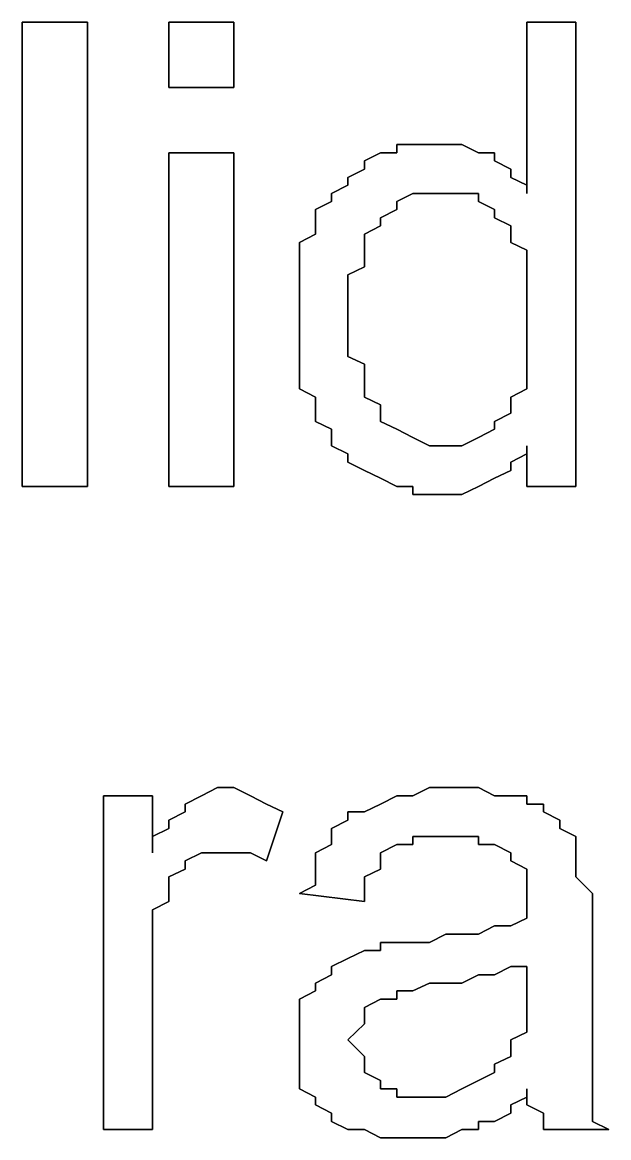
# Model space of a CAD drawing. Header units: metres. Extents: x 2.9 to 42.8, y 1.7 to 28.7.
# Drawn here: x 38.4916 to 38.6186, y 15.6157 to 15.8574 of the extents above; entities that cross this region are included whole.
import ezdxf

# ---------------------------------------------------------------- set-up
doc = ezdxf.new("R2010")
doc.units = ezdxf.units.M
doc.layers.add('GRIS', color=8, linetype='Continuous')

msp = doc.modelspace()

# ---------------------------------------------------------------- linework, layer by layer
at = {"layer": 'GRIS', "lineweight": -3}
for points in [[(38.5057, 15.8574), (38.4916, 15.8574), (38.5057, 15.8574)], [(38.4916, 15.8574), (38.4916, 15.7568), (38.4916, 15.8574)], [(38.5057, 15.7568), (38.5057, 15.8574), (38.5057, 15.7568)], [(38.5374, 15.8574), (38.5233, 15.8574), (38.5374, 15.8574)], [(38.5233, 15.8574), (38.5233, 15.8433), (38.5233, 15.8574)], [(38.5374, 15.8433), (38.5374, 15.8574), (38.5374, 15.8433)], [(38.6115, 15.8574), (38.6009, 15.8574), (38.6115, 15.8574)], [(38.6009, 15.8574), (38.6009, 15.8203), (38.6009, 15.8574)], [(38.6115, 15.7568), (38.6115, 15.8574), (38.6115, 15.7568)], [(38.5233, 15.8433), (38.5374, 15.8433), (38.5233, 15.8433)], [(38.5374, 15.8291), (38.5233, 15.8291), (38.5374, 15.8291)], [(38.5233, 15.8291), (38.5233, 15.7568), (38.5233, 15.8291)], [(38.5374, 15.7568), (38.5374, 15.8291), (38.5374, 15.7568)], [(38.5692, 15.8291), (38.5657, 15.8274), (38.5692, 15.8291)], [(38.5727, 15.8291), (38.5692, 15.8291), (38.5727, 15.8291)], [(38.5762, 15.8309), (38.5727, 15.8309), (38.5762, 15.8309)], [(38.5727, 15.8309), (38.5727, 15.8291), (38.5727, 15.8309)], [(38.5798, 15.8309), (38.5762, 15.8309), (38.5798, 15.8309)], [(38.5833, 15.8309), (38.5798, 15.8309), (38.5833, 15.8309)], [(38.5868, 15.8309), (38.5833, 15.8309), (38.5868, 15.8309)], [(38.5904, 15.8291), (38.5868, 15.8309), (38.5904, 15.8291)], [(38.5939, 15.8291), (38.5904, 15.8291), (38.5939, 15.8291)], [(38.5939, 15.8274), (38.5939, 15.8291), (38.5939, 15.8274)], [(38.5657, 15.8274), (38.5657, 15.8256), (38.5657, 15.8274)], [(38.5974, 15.8256), (38.5939, 15.8274), (38.5974, 15.8256)], [(38.5657, 15.8256), (38.5621, 15.8238), (38.5657, 15.8256)], [(38.5974, 15.8238), (38.5974, 15.8256), (38.5974, 15.8238)], [(38.5621, 15.8221), (38.5586, 15.8203), (38.5621, 15.8221)], [(38.5621, 15.8238), (38.5621, 15.8221), (38.5621, 15.8238)], [(38.6009, 15.8221), (38.5974, 15.8238), (38.6009, 15.8221)], [(38.6009, 15.8203), (38.6009, 15.8221), (38.6009, 15.8203)], [(38.5586, 15.8203), (38.5586, 15.8186), (38.5586, 15.8203)], [(38.5727, 15.8186), (38.5762, 15.8203), (38.5727, 15.8186)], [(38.5762, 15.8203), (38.5798, 15.8203), (38.5762, 15.8203)], [(38.5798, 15.8203), (38.5833, 15.8203), (38.5798, 15.8203)], [(38.5833, 15.8203), (38.5868, 15.8203), (38.5833, 15.8203)], [(38.5868, 15.8203), (38.5904, 15.8203), (38.5868, 15.8203)], [(38.5904, 15.8203), (38.5904, 15.8186), (38.5904, 15.8203)], [(38.5586, 15.8186), (38.5551, 15.8168), (38.5586, 15.8186)], [(38.5727, 15.8168), (38.5727, 15.8186), (38.5727, 15.8168)], [(38.5904, 15.8186), (38.5939, 15.8168), (38.5904, 15.8186)], [(38.5551, 15.8168), (38.5551, 15.815), (38.5551, 15.8168)], [(38.5551, 15.815), (38.5551, 15.8133), (38.5551, 15.815)], [(38.5692, 15.815), (38.5727, 15.8168), (38.5692, 15.815)], [(38.5692, 15.8133), (38.5692, 15.815), (38.5692, 15.8133)], [(38.5939, 15.8168), (38.5939, 15.815), (38.5939, 15.8168)], [(38.5939, 15.815), (38.5974, 15.8133), (38.5939, 15.815)], [(38.5551, 15.8133), (38.5551, 15.8115), (38.5551, 15.8133)], [(38.5657, 15.8115), (38.5692, 15.8133), (38.5657, 15.8115)], [(38.5974, 15.8133), (38.5974, 15.8115), (38.5974, 15.8133)], [(38.5551, 15.8115), (38.5516, 15.8097), (38.5551, 15.8115)], [(38.5516, 15.8097), (38.5516, 15.808), (38.5516, 15.8097)], [(38.5657, 15.8097), (38.5657, 15.8115), (38.5657, 15.8097)], [(38.5657, 15.8062), (38.5657, 15.8097), (38.5657, 15.8062)], [(38.5974, 15.8115), (38.5974, 15.8097), (38.5974, 15.8115)], [(38.5974, 15.8097), (38.6009, 15.808), (38.5974, 15.8097)], [(38.5516, 15.808), (38.5516, 15.8062), (38.5516, 15.808)], [(38.6009, 15.808), (38.6009, 15.8062), (38.6009, 15.808)], [(38.5516, 15.8062), (38.5516, 15.8027), (38.5516, 15.8062)], [(38.5657, 15.8044), (38.5657, 15.8062), (38.5657, 15.8044)], [(38.6009, 15.8062), (38.6009, 15.8027), (38.6009, 15.8062)], [(38.5516, 15.8027), (38.5516, 15.8009), (38.5516, 15.8027)], [(38.5621, 15.8027), (38.5657, 15.8044), (38.5621, 15.8027)], [(38.5621, 15.7992), (38.5621, 15.8027), (38.5621, 15.7992)], [(38.6009, 15.8027), (38.6009, 15.8009), (38.6009, 15.8027)], [(38.5516, 15.8009), (38.5516, 15.7974), (38.5516, 15.8009)], [(38.6009, 15.8009), (38.6009, 15.7974), (38.6009, 15.8009)], [(38.5621, 15.7974), (38.5621, 15.7992), (38.5621, 15.7974)], [(38.5516, 15.7974), (38.5516, 15.7956), (38.5516, 15.7974)], [(38.5516, 15.7956), (38.5516, 15.7939), (38.5516, 15.7956)], [(38.5621, 15.7939), (38.5621, 15.7974), (38.5621, 15.7939)], [(38.6009, 15.7974), (38.6009, 15.7956), (38.6009, 15.7974)], [(38.6009, 15.7956), (38.6009, 15.7921), (38.6009, 15.7956)], [(38.5516, 15.7939), (38.5516, 15.7921), (38.5516, 15.7939)], [(38.5621, 15.7903), (38.5621, 15.7939), (38.5621, 15.7903)], [(38.5516, 15.7921), (38.5516, 15.7903), (38.5516, 15.7921)], [(38.5516, 15.7903), (38.5516, 15.7868), (38.5516, 15.7903)], [(38.5621, 15.7868), (38.5621, 15.7903), (38.5621, 15.7868)], [(38.6009, 15.7921), (38.6009, 15.7886), (38.6009, 15.7921)], [(38.6009, 15.7886), (38.6009, 15.7868), (38.6009, 15.7886)], [(38.5516, 15.7868), (38.5516, 15.785), (38.5516, 15.7868)], [(38.5621, 15.785), (38.5621, 15.7868), (38.5621, 15.785)], [(38.6009, 15.7868), (38.6009, 15.7833), (38.6009, 15.7868)], [(38.5516, 15.785), (38.5516, 15.7815), (38.5516, 15.785)], [(38.5657, 15.7833), (38.5621, 15.785), (38.5657, 15.7833)], [(38.5657, 15.7798), (38.5657, 15.7833), (38.5657, 15.7798)], [(38.6009, 15.7833), (38.6009, 15.7815), (38.6009, 15.7833)], [(38.5516, 15.7815), (38.5516, 15.7798), (38.5516, 15.7815)], [(38.6009, 15.7815), (38.6009, 15.7798), (38.6009, 15.7815)], [(38.5516, 15.7798), (38.5516, 15.778), (38.5516, 15.7798)], [(38.5657, 15.778), (38.5657, 15.7798), (38.5657, 15.778)], [(38.6009, 15.7798), (38.6009, 15.778), (38.6009, 15.7798)], [(38.5516, 15.778), (38.5551, 15.7762), (38.5516, 15.778)], [(38.5551, 15.7762), (38.5551, 15.7727), (38.5551, 15.7762)], [(38.5657, 15.7762), (38.5657, 15.778), (38.5657, 15.7762)], [(38.5692, 15.7745), (38.5657, 15.7762), (38.5692, 15.7745)], [(38.6009, 15.778), (38.5974, 15.7762), (38.6009, 15.778)], [(38.5974, 15.7762), (38.5974, 15.7745), (38.5974, 15.7762)], [(38.5692, 15.7727), (38.5692, 15.7745), (38.5692, 15.7727)], [(38.5974, 15.7745), (38.5974, 15.7727), (38.5974, 15.7745)], [(38.5551, 15.7727), (38.5551, 15.7709), (38.5551, 15.7727)], [(38.5692, 15.7709), (38.5692, 15.7727), (38.5692, 15.7709)], [(38.5974, 15.7727), (38.5939, 15.7709), (38.5974, 15.7727)], [(38.5551, 15.7709), (38.5586, 15.7692), (38.5551, 15.7709)], [(38.5586, 15.7692), (38.5586, 15.7656), (38.5586, 15.7692)], [(38.5727, 15.7692), (38.5692, 15.7709), (38.5727, 15.7692)], [(38.5762, 15.7674), (38.5727, 15.7692), (38.5762, 15.7674)], [(38.5939, 15.7692), (38.5904, 15.7674), (38.5939, 15.7692)], [(38.5939, 15.7709), (38.5939, 15.7692), (38.5939, 15.7709)], [(38.5798, 15.7656), (38.5762, 15.7674), (38.5798, 15.7656)], [(38.5904, 15.7674), (38.5868, 15.7656), (38.5904, 15.7674)], [(38.5586, 15.7656), (38.5621, 15.7639), (38.5586, 15.7656)], [(38.5621, 15.7639), (38.5621, 15.7621), (38.5621, 15.7639)], [(38.5833, 15.7656), (38.5798, 15.7656), (38.5833, 15.7656)], [(38.5868, 15.7656), (38.5833, 15.7656), (38.5868, 15.7656)], [(38.5974, 15.7621), (38.6009, 15.7639), (38.5974, 15.7621)], [(38.6009, 15.7639), (38.6009, 15.7656), (38.6009, 15.7639)], [(38.6009, 15.7656), (38.6009, 15.7568), (38.6009, 15.7656)], [(38.5621, 15.7621), (38.5657, 15.7603), (38.5621, 15.7621)], [(38.5974, 15.7603), (38.5974, 15.7621), (38.5974, 15.7603)], [(38.5657, 15.7603), (38.5692, 15.7586), (38.5657, 15.7603)], [(38.5939, 15.7586), (38.5974, 15.7603), (38.5939, 15.7586)], [(38.4916, 15.7568), (38.5057, 15.7568), (38.4916, 15.7568)], [(38.5233, 15.7568), (38.5374, 15.7568), (38.5233, 15.7568)], [(38.5692, 15.7586), (38.5727, 15.7568), (38.5692, 15.7586)], [(38.5727, 15.7568), (38.5762, 15.7568), (38.5727, 15.7568)], [(38.5762, 15.7568), (38.5762, 15.7551), (38.5762, 15.7568)], [(38.5868, 15.7551), (38.5904, 15.7568), (38.5868, 15.7551)], [(38.5904, 15.7568), (38.5939, 15.7586), (38.5904, 15.7568)], [(38.6009, 15.7568), (38.6115, 15.7568), (38.6009, 15.7568)], [(38.5762, 15.7551), (38.5798, 15.7551), (38.5762, 15.7551)], [(38.5798, 15.7551), (38.5833, 15.7551), (38.5798, 15.7551)], [(38.5833, 15.7551), (38.5868, 15.7551), (38.5833, 15.7551)], [(38.5339, 15.6916), (38.5304, 15.6898), (38.5339, 15.6916)], [(38.5374, 15.6916), (38.5339, 15.6916), (38.5374, 15.6916)], [(38.541, 15.6898), (38.5374, 15.6916), (38.541, 15.6898)], [(38.5798, 15.6916), (38.5762, 15.6898), (38.5798, 15.6916)], [(38.5833, 15.6916), (38.5798, 15.6916), (38.5833, 15.6916)], [(38.5868, 15.6916), (38.5833, 15.6916), (38.5868, 15.6916)], [(38.5904, 15.6916), (38.5868, 15.6916), (38.5904, 15.6916)], [(38.5939, 15.6898), (38.5904, 15.6916), (38.5939, 15.6898)], [(38.5198, 15.6898), (38.5092, 15.6898), (38.5198, 15.6898)], [(38.5092, 15.6898), (38.5092, 15.6175), (38.5092, 15.6898)], [(38.5198, 15.6774), (38.5198, 15.6898), (38.5198, 15.6774)], [(38.5304, 15.6898), (38.5269, 15.688), (38.5304, 15.6898)], [(38.5445, 15.688), (38.541, 15.6898), (38.5445, 15.688)], [(38.5727, 15.6898), (38.5692, 15.688), (38.5727, 15.6898)], [(38.5762, 15.6898), (38.5727, 15.6898), (38.5762, 15.6898)], [(38.5974, 15.6898), (38.5939, 15.6898), (38.5974, 15.6898)], [(38.6009, 15.6898), (38.5974, 15.6898), (38.6009, 15.6898)], [(38.6009, 15.688), (38.6009, 15.6898), (38.6009, 15.688)], [(38.5269, 15.688), (38.5269, 15.6863), (38.5269, 15.688)], [(38.548, 15.6863), (38.5445, 15.688), (38.548, 15.6863)], [(38.5692, 15.688), (38.5657, 15.6863), (38.5692, 15.688)], [(38.6045, 15.688), (38.6009, 15.688), (38.6045, 15.688)], [(38.6045, 15.6863), (38.6045, 15.688), (38.6045, 15.6863)], [(38.5269, 15.6863), (38.5233, 15.6845), (38.5269, 15.6863)], [(38.5233, 15.6845), (38.5233, 15.6827), (38.5233, 15.6845)], [(38.5445, 15.6757), (38.548, 15.6863), (38.5445, 15.6757)], [(38.5621, 15.6845), (38.5586, 15.6827), (38.5621, 15.6845)], [(38.5657, 15.6863), (38.5621, 15.6863), (38.5657, 15.6863)], [(38.5621, 15.6863), (38.5621, 15.6845), (38.5621, 15.6863)], [(38.608, 15.6845), (38.6045, 15.6863), (38.608, 15.6845)], [(38.608, 15.6827), (38.608, 15.6845), (38.608, 15.6827)], [(38.5233, 15.6827), (38.5198, 15.681), (38.5233, 15.6827)], [(38.5586, 15.6827), (38.5586, 15.681), (38.5586, 15.6827)], [(38.6115, 15.681), (38.608, 15.6827), (38.6115, 15.681)], [(38.5198, 15.681), (38.5198, 15.6774), (38.5198, 15.681)], [(38.5586, 15.6792), (38.5551, 15.6774), (38.5586, 15.6792)], [(38.5586, 15.681), (38.5586, 15.6792), (38.5586, 15.681)], [(38.5692, 15.6774), (38.5727, 15.6792), (38.5692, 15.6774)], [(38.5727, 15.6792), (38.5762, 15.6792), (38.5727, 15.6792)], [(38.5762, 15.6792), (38.5762, 15.681), (38.5762, 15.6792)], [(38.5762, 15.681), (38.5798, 15.681), (38.5762, 15.681)], [(38.5798, 15.681), (38.5833, 15.681), (38.5798, 15.681)], [(38.5833, 15.681), (38.5868, 15.681), (38.5833, 15.681)], [(38.5868, 15.681), (38.5904, 15.681), (38.5868, 15.681)], [(38.5904, 15.681), (38.5904, 15.6792), (38.5904, 15.681)], [(38.5904, 15.6792), (38.5939, 15.6792), (38.5904, 15.6792)], [(38.5939, 15.6792), (38.5974, 15.6774), (38.5939, 15.6792)], [(38.6115, 15.6792), (38.6115, 15.681), (38.6115, 15.6792)], [(38.6115, 15.6774), (38.6115, 15.6792), (38.6115, 15.6774)], [(38.5269, 15.6757), (38.5304, 15.6774), (38.5269, 15.6757)], [(38.5304, 15.6774), (38.5339, 15.6774), (38.5304, 15.6774)], [(38.5339, 15.6774), (38.5374, 15.6774), (38.5339, 15.6774)], [(38.5374, 15.6774), (38.541, 15.6774), (38.5374, 15.6774)], [(38.541, 15.6774), (38.5445, 15.6757), (38.541, 15.6774)], [(38.5551, 15.6774), (38.5551, 15.6757), (38.5551, 15.6774)], [(38.5692, 15.6757), (38.5692, 15.6774), (38.5692, 15.6757)], [(38.5974, 15.6774), (38.5974, 15.6757), (38.5974, 15.6774)], [(38.6115, 15.6757), (38.6115, 15.6774), (38.6115, 15.6757)], [(38.5269, 15.6739), (38.5269, 15.6757), (38.5269, 15.6739)], [(38.5551, 15.6757), (38.5551, 15.6739), (38.5551, 15.6757)], [(38.5692, 15.6739), (38.5692, 15.6757), (38.5692, 15.6739)], [(38.5974, 15.6757), (38.6009, 15.6739), (38.5974, 15.6757)], [(38.6115, 15.6739), (38.6115, 15.6757), (38.6115, 15.6739)], [(38.5233, 15.6722), (38.5269, 15.6739), (38.5233, 15.6722)], [(38.5233, 15.6704), (38.5233, 15.6722), (38.5233, 15.6704)], [(38.5551, 15.6739), (38.5551, 15.6704), (38.5551, 15.6739)], [(38.5657, 15.6722), (38.5692, 15.6739), (38.5657, 15.6722)], [(38.5657, 15.6704), (38.5657, 15.6722), (38.5657, 15.6704)], [(38.6009, 15.6739), (38.6009, 15.6722), (38.6009, 15.6739)], [(38.6009, 15.6722), (38.6009, 15.6686), (38.6009, 15.6722)], [(38.6115, 15.6722), (38.6115, 15.6739), (38.6115, 15.6722)], [(38.6151, 15.6686), (38.6115, 15.6722), (38.6151, 15.6686)], [(38.5233, 15.6686), (38.5233, 15.6704), (38.5233, 15.6686)], [(38.5551, 15.6704), (38.5516, 15.6686), (38.5551, 15.6704)], [(38.5657, 15.6686), (38.5657, 15.6704), (38.5657, 15.6686)], [(38.5233, 15.6669), (38.5233, 15.6686), (38.5233, 15.6669)], [(38.5516, 15.6686), (38.5657, 15.6669), (38.5516, 15.6686)], [(38.5657, 15.6669), (38.5657, 15.6686), (38.5657, 15.6669)], [(38.6009, 15.6686), (38.6009, 15.6669), (38.6009, 15.6686)], [(38.6151, 15.6651), (38.6151, 15.6686), (38.6151, 15.6651)], [(38.5198, 15.6651), (38.5233, 15.6669), (38.5198, 15.6651)], [(38.5198, 15.6616), (38.5198, 15.6651), (38.5198, 15.6616)], [(38.6009, 15.6669), (38.6009, 15.6651), (38.6009, 15.6669)], [(38.6009, 15.6651), (38.6009, 15.6633), (38.6009, 15.6651)], [(38.6151, 15.6633), (38.6151, 15.6651), (38.6151, 15.6633)], [(38.6009, 15.6633), (38.5974, 15.6616), (38.6009, 15.6633)], [(38.6151, 15.6475), (38.6151, 15.6633), (38.6151, 15.6475)], [(38.5198, 15.6598), (38.5198, 15.6616), (38.5198, 15.6598)], [(38.5198, 15.658), (38.5198, 15.6598), (38.5198, 15.658)], [(38.5833, 15.6598), (38.5798, 15.658), (38.5833, 15.6598)], [(38.5868, 15.6598), (38.5833, 15.6598), (38.5868, 15.6598)], [(38.5904, 15.6598), (38.5868, 15.6598), (38.5904, 15.6598)], [(38.5939, 15.6616), (38.5904, 15.6598), (38.5939, 15.6616)], [(38.5974, 15.6616), (38.5939, 15.6616), (38.5974, 15.6616)], [(38.5198, 15.6545), (38.5198, 15.658), (38.5198, 15.6545)], [(38.5727, 15.658), (38.5692, 15.658), (38.5727, 15.658)], [(38.5692, 15.658), (38.5692, 15.6563), (38.5692, 15.658)], [(38.5762, 15.658), (38.5727, 15.658), (38.5762, 15.658)], [(38.5798, 15.658), (38.5762, 15.658), (38.5798, 15.658)], [(38.5657, 15.6563), (38.5621, 15.6545), (38.5657, 15.6563)], [(38.5692, 15.6563), (38.5657, 15.6563), (38.5692, 15.6563)], [(38.5198, 15.6175), (38.5198, 15.6545), (38.5198, 15.6175)], [(38.5621, 15.6545), (38.5586, 15.6528), (38.5621, 15.6545)], [(38.5586, 15.6528), (38.5586, 15.651), (38.5586, 15.6528)], [(38.5939, 15.651), (38.5974, 15.6528), (38.5939, 15.651)], [(38.5974, 15.6528), (38.6009, 15.6528), (38.5974, 15.6528)], [(38.6009, 15.6528), (38.6009, 15.6492), (38.6009, 15.6528)], [(38.5586, 15.651), (38.5551, 15.6492), (38.5586, 15.651)], [(38.5868, 15.6492), (38.5904, 15.651), (38.5868, 15.6492)], [(38.5904, 15.651), (38.5939, 15.651), (38.5904, 15.651)], [(38.5551, 15.6492), (38.5551, 15.6475), (38.5551, 15.6492)], [(38.5762, 15.6475), (38.5798, 15.6492), (38.5762, 15.6475)], [(38.5798, 15.6492), (38.5833, 15.6492), (38.5798, 15.6492)], [(38.5833, 15.6492), (38.5868, 15.6492), (38.5833, 15.6492)], [(38.6009, 15.6492), (38.6009, 15.6475), (38.6009, 15.6492)], [(38.5551, 15.6475), (38.5516, 15.6457), (38.5551, 15.6475)], [(38.5516, 15.6457), (38.5516, 15.6439), (38.5516, 15.6457)], [(38.5657, 15.6439), (38.5692, 15.6457), (38.5657, 15.6439)], [(38.5692, 15.6457), (38.5727, 15.6457), (38.5692, 15.6457)], [(38.5727, 15.6457), (38.5727, 15.6475), (38.5727, 15.6457)], [(38.5727, 15.6475), (38.5762, 15.6475), (38.5727, 15.6475)], [(38.6009, 15.6475), (38.6009, 15.6457), (38.6009, 15.6475)], [(38.6009, 15.6457), (38.6009, 15.6422), (38.6009, 15.6457)], [(38.6151, 15.6439), (38.6151, 15.6475), (38.6151, 15.6439)], [(38.5516, 15.6439), (38.5516, 15.6404), (38.5516, 15.6439)], [(38.5657, 15.6422), (38.5657, 15.6439), (38.5657, 15.6422)], [(38.6151, 15.6404), (38.6151, 15.6439), (38.6151, 15.6404)], [(38.5657, 15.6404), (38.5657, 15.6422), (38.5657, 15.6404)], [(38.6009, 15.6422), (38.6009, 15.6404), (38.6009, 15.6422)], [(38.5516, 15.6404), (38.5516, 15.6386), (38.5516, 15.6404)], [(38.5516, 15.6386), (38.5516, 15.6351), (38.5516, 15.6386)], [(38.5621, 15.6369), (38.5657, 15.6404), (38.5621, 15.6369)], [(38.6009, 15.6386), (38.5974, 15.6369), (38.6009, 15.6386)], [(38.6009, 15.6404), (38.6009, 15.6386), (38.6009, 15.6404)], [(38.6151, 15.6369), (38.6151, 15.6404), (38.6151, 15.6369)], [(38.5657, 15.6333), (38.5621, 15.6369), (38.5657, 15.6333)], [(38.5974, 15.6369), (38.5974, 15.6351), (38.5974, 15.6369)], [(38.6151, 15.6351), (38.6151, 15.6369), (38.6151, 15.6351)], [(38.5516, 15.6351), (38.5516, 15.6333), (38.5516, 15.6351)], [(38.5516, 15.6333), (38.5516, 15.6316), (38.5516, 15.6333)], [(38.5657, 15.6316), (38.5657, 15.6333), (38.5657, 15.6316)], [(38.5974, 15.6333), (38.5939, 15.6316), (38.5974, 15.6333)], [(38.5974, 15.6351), (38.5974, 15.6333), (38.5974, 15.6351)], [(38.6151, 15.6316), (38.6151, 15.6351), (38.6151, 15.6316)], [(38.5516, 15.6316), (38.5516, 15.6281), (38.5516, 15.6316)], [(38.5657, 15.6298), (38.5657, 15.6316), (38.5657, 15.6298)], [(38.5939, 15.6316), (38.5939, 15.6298), (38.5939, 15.6316)], [(38.6151, 15.6298), (38.6151, 15.6316), (38.6151, 15.6298)], [(38.5692, 15.6281), (38.5657, 15.6298), (38.5692, 15.6281)], [(38.5939, 15.6298), (38.5904, 15.6281), (38.5939, 15.6298)], [(38.6151, 15.6281), (38.6151, 15.6298), (38.6151, 15.6281)], [(38.5516, 15.6281), (38.5516, 15.6263), (38.5516, 15.6281)], [(38.5516, 15.6263), (38.5551, 15.6245), (38.5516, 15.6263)], [(38.5692, 15.6263), (38.5692, 15.6281), (38.5692, 15.6263)], [(38.5727, 15.6263), (38.5692, 15.6263), (38.5727, 15.6263)], [(38.5727, 15.6245), (38.5727, 15.6263), (38.5727, 15.6245)], [(38.5868, 15.6263), (38.5833, 15.6245), (38.5868, 15.6263)], [(38.5904, 15.6281), (38.5868, 15.6263), (38.5904, 15.6281)], [(38.6009, 15.6263), (38.6009, 15.6228), (38.6009, 15.6263)], [(38.6009, 15.6245), (38.6009, 15.6263), (38.6009, 15.6245)], [(38.6151, 15.6263), (38.6151, 15.6281), (38.6151, 15.6263)], [(38.6151, 15.6228), (38.6151, 15.6263), (38.6151, 15.6228)], [(38.5551, 15.6245), (38.5551, 15.6228), (38.5551, 15.6245)], [(38.5762, 15.6245), (38.5727, 15.6245), (38.5762, 15.6245)], [(38.5798, 15.6245), (38.5762, 15.6245), (38.5798, 15.6245)], [(38.5833, 15.6245), (38.5798, 15.6245), (38.5833, 15.6245)], [(38.5974, 15.6228), (38.6009, 15.6245), (38.5974, 15.6228)], [(38.5551, 15.6228), (38.5586, 15.621), (38.5551, 15.6228)], [(38.5974, 15.621), (38.5974, 15.6228), (38.5974, 15.621)], [(38.6009, 15.6228), (38.6045, 15.621), (38.6009, 15.6228)], [(38.6151, 15.621), (38.6151, 15.6228), (38.6151, 15.621)], [(38.5586, 15.621), (38.5586, 15.6192), (38.5586, 15.621)], [(38.5586, 15.6192), (38.5621, 15.6175), (38.5586, 15.6192)], [(38.5904, 15.6175), (38.5904, 15.6192), (38.5904, 15.6175)], [(38.5904, 15.6192), (38.5939, 15.6192), (38.5904, 15.6192)], [(38.5939, 15.6192), (38.5974, 15.621), (38.5939, 15.6192)], [(38.6045, 15.621), (38.6045, 15.6192), (38.6045, 15.621)], [(38.6045, 15.6192), (38.6045, 15.6175), (38.6045, 15.6192)], [(38.6151, 15.6192), (38.6151, 15.621), (38.6151, 15.6192)], [(38.6186, 15.6175), (38.6151, 15.6192), (38.6186, 15.6175)], [(38.5092, 15.6175), (38.5198, 15.6175), (38.5092, 15.6175)], [(38.5621, 15.6175), (38.5657, 15.6175), (38.5621, 15.6175)], [(38.5657, 15.6175), (38.5692, 15.6157), (38.5657, 15.6175)], [(38.5833, 15.6157), (38.5868, 15.6175), (38.5833, 15.6157)], [(38.5868, 15.6175), (38.5904, 15.6175), (38.5868, 15.6175)], [(38.6045, 15.6175), (38.6186, 15.6175), (38.6045, 15.6175)], [(38.5692, 15.6157), (38.5727, 15.6157), (38.5692, 15.6157)], [(38.5727, 15.6157), (38.5762, 15.6157), (38.5727, 15.6157)], [(38.5762, 15.6157), (38.5798, 15.6157), (38.5762, 15.6157)], [(38.5798, 15.6157), (38.5833, 15.6157), (38.5798, 15.6157)]]:
    msp.add_lwpolyline(points, dxfattribs=at)

doc.saveas('drawing.dxf')
